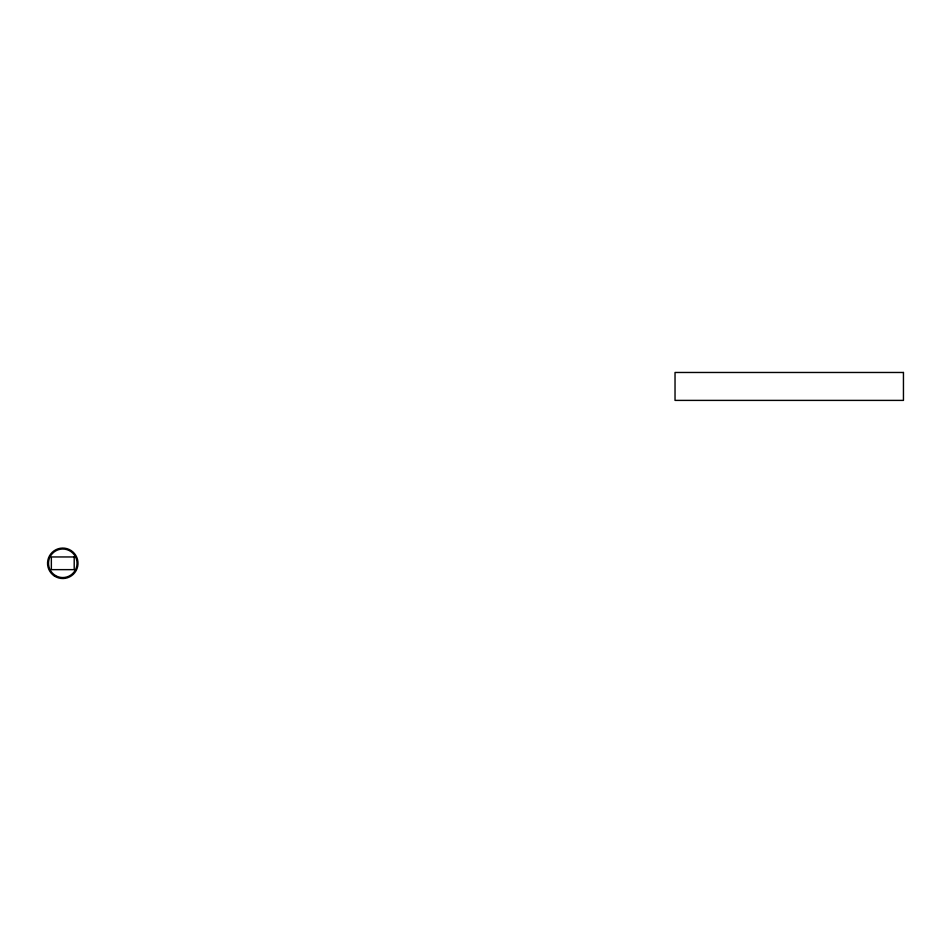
<?xml version="1.0" encoding="UTF-8"?>
<svg xmlns="http://www.w3.org/2000/svg" width="951" height="951" viewBox="0 0 951 951"><rect width="100%" height="100%" fill="white"/><g stroke="black" fill="none" stroke-linecap="round" stroke-linejoin="round"><path stroke-width="1.43" d="M903.45 372.471L675.032 372.471L675.032 400.395L903.45 400.395L903.45 372.471M74.202 556.953L51.354 556.953L51.354 569.637L74.202 569.637L74.202 556.953M55.527 575.593A14.277 14.277 0 0 0 77.055 563.432A14.277 14.277 0 0 0 55.752 550.867A14.277 14.277 0 0 0 55.527 575.593M54.457 576.056A15.228 15.228 0 0 0 77.982 564.121A15.228 15.228 0 0 0 55.895 549.714A15.228 15.228 0 0 0 54.457 576.056"/></g></svg>
